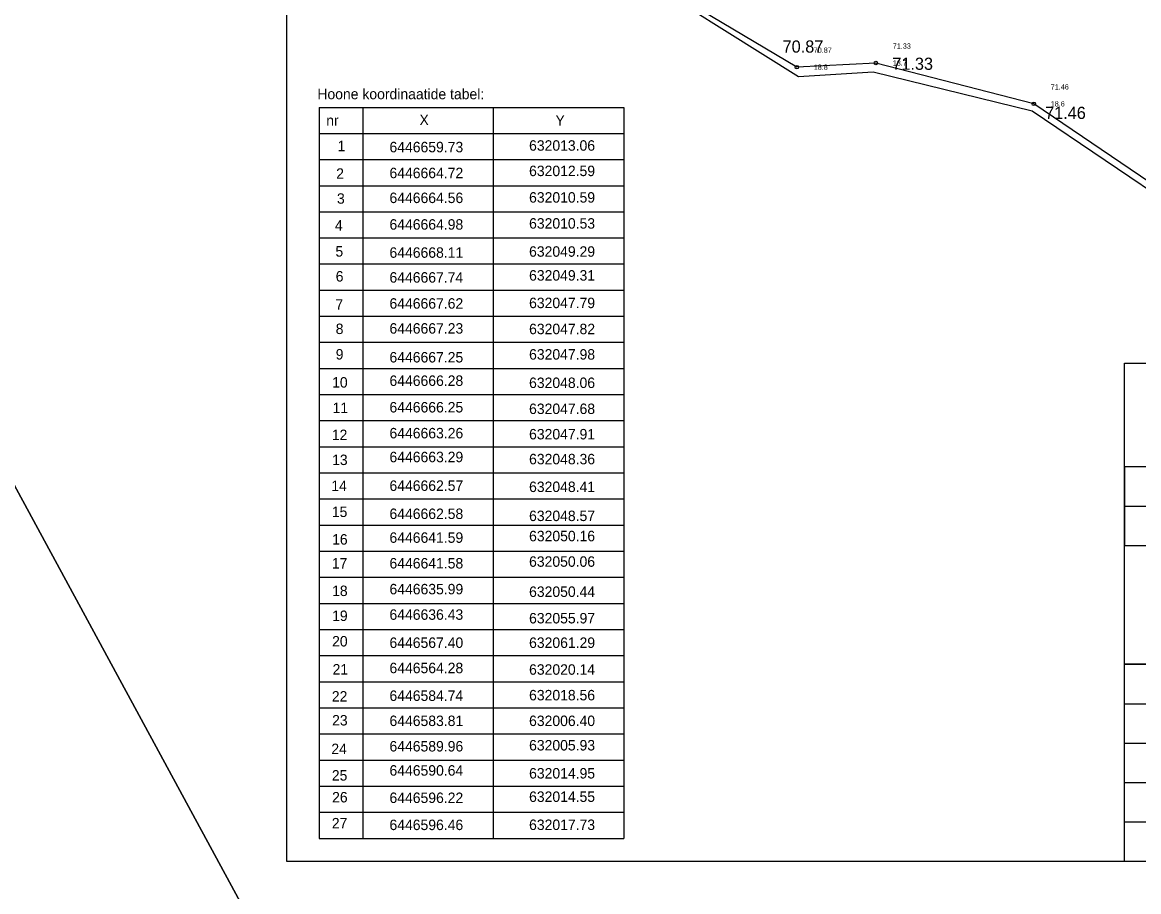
# Model space of a CAD drawing. Extents: x 631415 to 632337, y 6446217 to 6447184.
# Drawn here: x 631956.9 to 632021, y 6446495.4 to 6446545.4 of the extents above; entities that cross this region are included whole.
import ezdxf

# ---------------------------------------------------------------- set-up
doc = ezdxf.new("R2010")
doc.units = 0
for name, color, linetype in [('ABIJOONIS', 7, 'Continuous'), ('HALJASTUS', 7, 'Continuous'), ('KORGUS-EH2000', 7, 'Continuous'), ('MOOTKORG-EH2000', 7, 'Continuous'), ('MOOTMPUNKT', 7, 'Continuous'), ('MOOTNR', 7, 'Continuous'), ('MOOTPIIR', 7, 'Continuous'), ('PIIR', 7, 'Continuous'), ('VORMISTUS', 7, 'Continuous')]:
    doc.layers.add(name, color=color, linetype=linetype)

msp = doc.modelspace()

# ---------------------------------------------------------------- linework, layer by layer
at = {"layer": 'ABIJOONIS'}
for p, q in [((631973.922, 6446540.495), (631991.422, 6446540.495)), ((631973.922, 6446540.495), (631973.922, 6446498.495)), ((631976.422, 6446540.495), (631976.422, 6446498.495)), ((631983.922, 6446540.495), (631983.922, 6446498.495)), ((631991.422, 6446540.495), (631991.422, 6446498.495)), ((631973.922, 6446538.995), (631991.422, 6446538.995)), ((631973.922, 6446537.495), (631991.422, 6446537.495)), ((631973.922, 6446535.995), (631991.422, 6446535.995)), ((631973.922, 6446534.495), (631991.422, 6446534.495)), ((631973.922, 6446532.995), (631991.422, 6446532.995)), ((631973.922, 6446531.495), (631991.422, 6446531.495)), ((631973.922, 6446529.995), (631991.422, 6446529.995)), ((631973.922, 6446528.495), (631991.422, 6446528.495)), ((631973.922, 6446526.995), (631991.422, 6446526.995)), ((631973.922, 6446525.495), (631991.422, 6446525.495)), ((631973.922, 6446523.995), (631991.422, 6446523.995)), ((631973.922, 6446522.495), (631991.422, 6446522.495)), ((631973.922, 6446520.995), (631991.422, 6446520.995)), ((631973.922, 6446519.495), (631991.422, 6446519.495)), ((631973.922, 6446517.995), (631991.422, 6446517.995)), ((631973.922, 6446516.495), (631991.422, 6446516.495)), ((631973.922, 6446514.995), (631991.422, 6446514.995)), ((631973.922, 6446513.495), (631991.422, 6446513.495)), ((631973.922, 6446511.995), (631991.422, 6446511.995)), ((631973.922, 6446510.495), (631991.422, 6446510.495)), ((631973.922, 6446508.995), (631991.422, 6446508.995)), ((631973.922, 6446507.495), (631991.422, 6446507.495)), ((631973.922, 6446505.995), (631991.422, 6446505.995)), ((631973.922, 6446504.495), (631991.422, 6446504.495)), ((631973.922, 6446502.995), (631991.422, 6446502.995)), ((631973.922, 6446501.495), (631991.422, 6446501.495)), ((631973.922, 6446499.995), (631991.422, 6446499.995)), ((631973.922, 6446498.495), (631991.422, 6446498.495))]:
    msp.add_line(p, q, dxfattribs=at)
at = {"layer": 'HALJASTUS'}
msp.add_lwpolyline([(632075.229, 6446539.356), (632067.381, 6446536.058), (632053.815, 6446535.32), (632045.019, 6446535.399), (632033.356, 6446531.965), (632023.333, 6446535.057), (632014.989, 6446540.696), (632005.911, 6446543.042), (632001.368, 6446542.806), (631993.404, 6446547.557), (631991.466, 6446549.181), (631991.28, 6446551.896), (631995.434, 6446555.199), (631997.189, 6446559.281), (631998.429, 6446562.816), (631993.904, 6446564.066), (631992.875, 6446568.412), (631997.33, 6446573.666), (631997.755, 6446574.167)], dxfattribs=at)
at = {"layer": 'KORGUS-EH2000'}
for centre in [(632005.911, 6446543.042), (632001.368, 6446542.806), (632014.989, 6446540.696)]:
    msp.add_circle(centre, 0.1, dxfattribs=at)
at = {"layer": 'MOOTMPUNKT'}
for centre in [(632005.911, 6446543.042), (632001.368, 6446542.806), (632014.989, 6446540.696)]:
    msp.add_circle(centre, 0.1, dxfattribs=at)
at = {"layer": 'MOOTPIIR'}
msp.add_lwpolyline([(632014.951, 6446649.828), (632018.815, 6446598.281), (632017.902, 6446598.221), (632016.965, 6446597.015), (631987.246, 6446594.834), (631987.999, 6446586.843), (631997.072, 6446574.076), (631992.532, 6446568.58), (631993.787, 6446563.383), (631997.909, 6446562.188), (631995.161, 6446555.498), (631990.71, 6446551.943), (631991.069, 6446548.807), (632001.463, 6446542.266), (632005.764, 6446542.535), (632014.904, 6446540.294), (632023.297, 6446534.619)], dxfattribs=at)
at = {"layer": 'PIIR'}
for points in [[(631976.61, 6446651.04), (631975.21, 6446668), (631974.49, 6446676.99), (631973.16, 6446697.18), (632027.17, 6446701.7), (632030.01, 6446669.41), (632179.48, 6446683.06), (632179.89, 6446645), (632181.49, 6446474.06), (632098.59, 6446493.69), (632096.55, 6446483.74), (632085.53, 6446431.25), (632004.77, 6446429.58), (631910.6, 6446603.24)], [(632004.77, 6446429.58), (631950.87, 6446454.83), (631942.75, 6446220.04), (631942.65, 6446217.21), (631927.79, 6446223.5), (631900, 6446247.21), (631874.85, 6446263.02), (631864.24, 6446267.92), (631859.19, 6446268.71), (631857.3, 6446275.27), (631835.32, 6446307.97), (631838.94, 6446310.39), (631901, 6446590.73), (631910.6, 6446603.24)]]:
    msp.add_lwpolyline(points, close=True, dxfattribs=at)
at = {"layer": 'VORMISTUS'}
for p, q in [((632020.194, 6446519.852), (632112.694, 6446519.852)), ((632020.194, 6446519.852), (632020.194, 6446515.312)), ((632020.194, 6446517.582), (632112.694, 6446517.582)), ((632020.194, 6446515.312), (632061.944, 6446515.312)), ((632020.194, 6446508.502), (632061.944, 6446508.502)), ((632020.194, 6446506.232), (632061.944, 6446506.232)), ((632020.194, 6446503.972), (632061.944, 6446503.972)), ((632020.194, 6446501.702), (632061.944, 6446501.702)), ((632020.194, 6446499.442), (632061.944, 6446499.442))]:
    msp.add_line(p, q, dxfattribs=at)
for points in [[(632112.694, 6446497.172), (631972.06, 6446497.172), (631972.06, 6446691.217), (632112.694, 6446691.217)], [(632020.194, 6446525.802), (632112.694, 6446525.802), (632112.694, 6446497.172), (632020.194, 6446497.172)], [(632020.194, 6446515.312), (632061.944, 6446515.312), (632061.944, 6446508.502), (632020.194, 6446508.502)], [(632020.194, 6446508.502), (632030.634, 6446508.502), (632030.634, 6446497.172), (632020.194, 6446497.172)]]:
    msp.add_lwpolyline(points, close=True, dxfattribs=at)

# ---------------------------------------------------------------- texts
at = {"layer": 'ABIJOONIS'}
for s, p in [('Hoone koordinaatide tabel:', (631973.812, 6446540.962)), (' nr', (631974.1, 6446539.445)), (' X', (631979.459, 6446539.475)), (' Y', (631987.276, 6446539.445)), ('1', (631974.97, 6446537.975)), ('6446659.73', (631977.957, 6446537.914)), ('632013.06', (631985.981, 6446538.004)), ('2', (631974.895, 6446536.392)), ('6446664.72', (631977.957, 6446536.425)), ('632012.59', (631985.981, 6446536.544)), ('3', (631974.94, 6446534.958)), ('6446664.56', (631977.957, 6446534.996)), ('632010.59', (631985.981, 6446535.021)), ('632010.53', (631985.981, 6446533.527)), ('4', (631974.822, 6446533.414)), ('6446664.98', (631977.957, 6446533.468)), ('5', (631974.851, 6446531.92)), ('6446668.11', (631977.957, 6446531.852)), ('632049.29', (631985.981, 6446531.912)), ('6', (631974.867, 6446530.486)), ('6446667.74', (631977.957, 6446530.424)), ('632049.31', (631985.981, 6446530.541)), ('7', (631974.851, 6446528.874)), ('6446667.62', (631977.957, 6446528.928)), ('632047.79', (631985.981, 6446528.958)), ('8', (631974.867, 6446527.47)), ('6446667.23', (631977.957, 6446527.494)), ('632047.82', (631985.981, 6446527.462)), ('9', (631974.867, 6446526.006)), ('6446667.25', (631977.957, 6446525.836)), ('632047.98', (631985.981, 6446526.002)), ('10', (631974.66, 6446524.393)), ('6446666.28', (631977.957, 6446524.49)), ('632048.06', (631985.981, 6446524.37)), ('11', (631974.688, 6446522.93)), ('6446666.25', (631977.957, 6446522.964)), ('632047.68', (631985.981, 6446522.875)), ('12', (631974.644, 6446521.377)), ('6446663.26', (631977.957, 6446521.476)), ('632047.91', (631985.981, 6446521.416)), ('6446663.29', (631977.957, 6446520.106)), ('13', (631974.66, 6446519.943)), ('632048.36', (631985.981, 6446519.986)), ('14', (631974.615, 6446518.449)), ('6446662.57', (631977.957, 6446518.459)), ('632048.41', (631985.981, 6446518.393)), ('15', (631974.644, 6446516.956)), ('6446662.58', (631977.957, 6446516.843)), ('632048.57', (631985.981, 6446516.724)), ('632050.16', (631985.981, 6446515.564)), ('16', (631974.66, 6446515.373)), ('6446641.59', (631977.957, 6446515.474)), ('17', (631974.644, 6446513.999)), ('6446641.58', (631977.957, 6446514)), ('632050.06', (631985.981, 6446514.098)), ('18', (631974.66, 6446512.416)), ('6446635.99', (631977.957, 6446512.515)), ('632050.44', (631985.981, 6446512.366)), ('19', (631974.66, 6446510.982)), ('6446636.43', (631977.957, 6446511.051)), ('632055.97', (631985.981, 6446510.843)), ('20', (631974.66, 6446509.519)), ('6446567.40', (631977.957, 6446509.436)), ('632061.29', (631985.981, 6446509.436)), ('21', (631974.688, 6446507.906)), ('6446564.28', (631977.957, 6446507.984)), ('632020.14', (631985.981, 6446507.895)), ('22', (631974.644, 6446506.353)), ('6446584.74', (631977.957, 6446506.392)), ('632018.56', (631985.981, 6446506.422)), ('23', (631974.66, 6446504.979)), ('6446583.81', (631977.957, 6446504.947)), ('632006.40', (631985.981, 6446504.947)), ('6446589.96', (631977.957, 6446503.485)), ('632005.93', (631985.981, 6446503.543)), ('24', (631974.615, 6446503.336)), ('6446590.64', (631977.957, 6446502.097)), ('25', (631974.644, 6446501.813)), ('632014.95', (631985.981, 6446501.932)), ('26', (631974.66, 6446500.558)), ('6446596.22', (631977.957, 6446500.526)), ('632014.55', (631985.981, 6446500.588)), ('27', (631974.644, 6446499.065)), ('6446596.46', (631977.957, 6446498.969)), ('632017.73', (631985.981, 6446498.975))]:
    msp.add_text(s, height=0.6, dxfattribs=at).set_placement(p)
at = {"layer": 'KORGUS-EH2000'}
for s, p in [('70.87', (632000.551, 6446543.64)), ('71.33', (632006.856, 6446542.651)), ('71.46', (632015.635, 6446539.828))]:
    msp.add_text(s, height=0.7, dxfattribs=at).set_placement(p)
at = {"layer": 'MOOTKORG-EH2000'}
for s, p in [('70.87', (632002.343, 6446543.631)), ('71.33', (632006.886, 6446543.867)), ('71.46', (632015.964, 6446541.521))]:
    msp.add_text(s, height=0.3, dxfattribs=at).set_placement(p)
at = {"layer": 'MOOTNR'}
for s, p in [('18.7', (632006.886, 6446542.892)), ('18.8', (632002.343, 6446542.656)), ('18.6', (632015.964, 6446540.546))]:
    msp.add_text(s, height=0.3, dxfattribs=at).set_placement(p)

doc.saveas('drawing.dxf')
